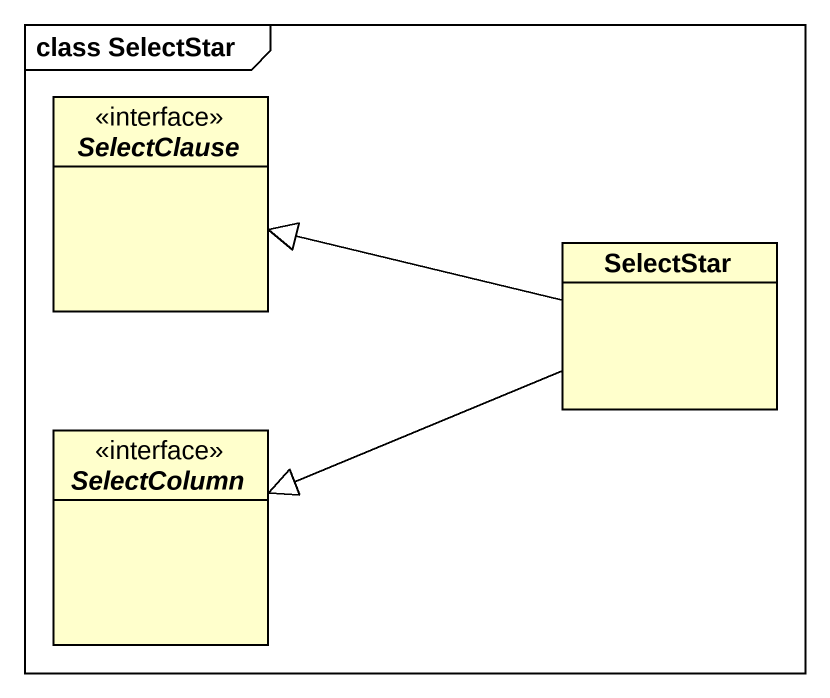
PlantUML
@startuml
mainframe class SelectStar
hide circle
hide empty members
interface SelectClause
class SelectStar
interface SelectColumn
SelectStar -left-|> SelectClause
SelectStar -left-|> SelectColumn
@enduml
